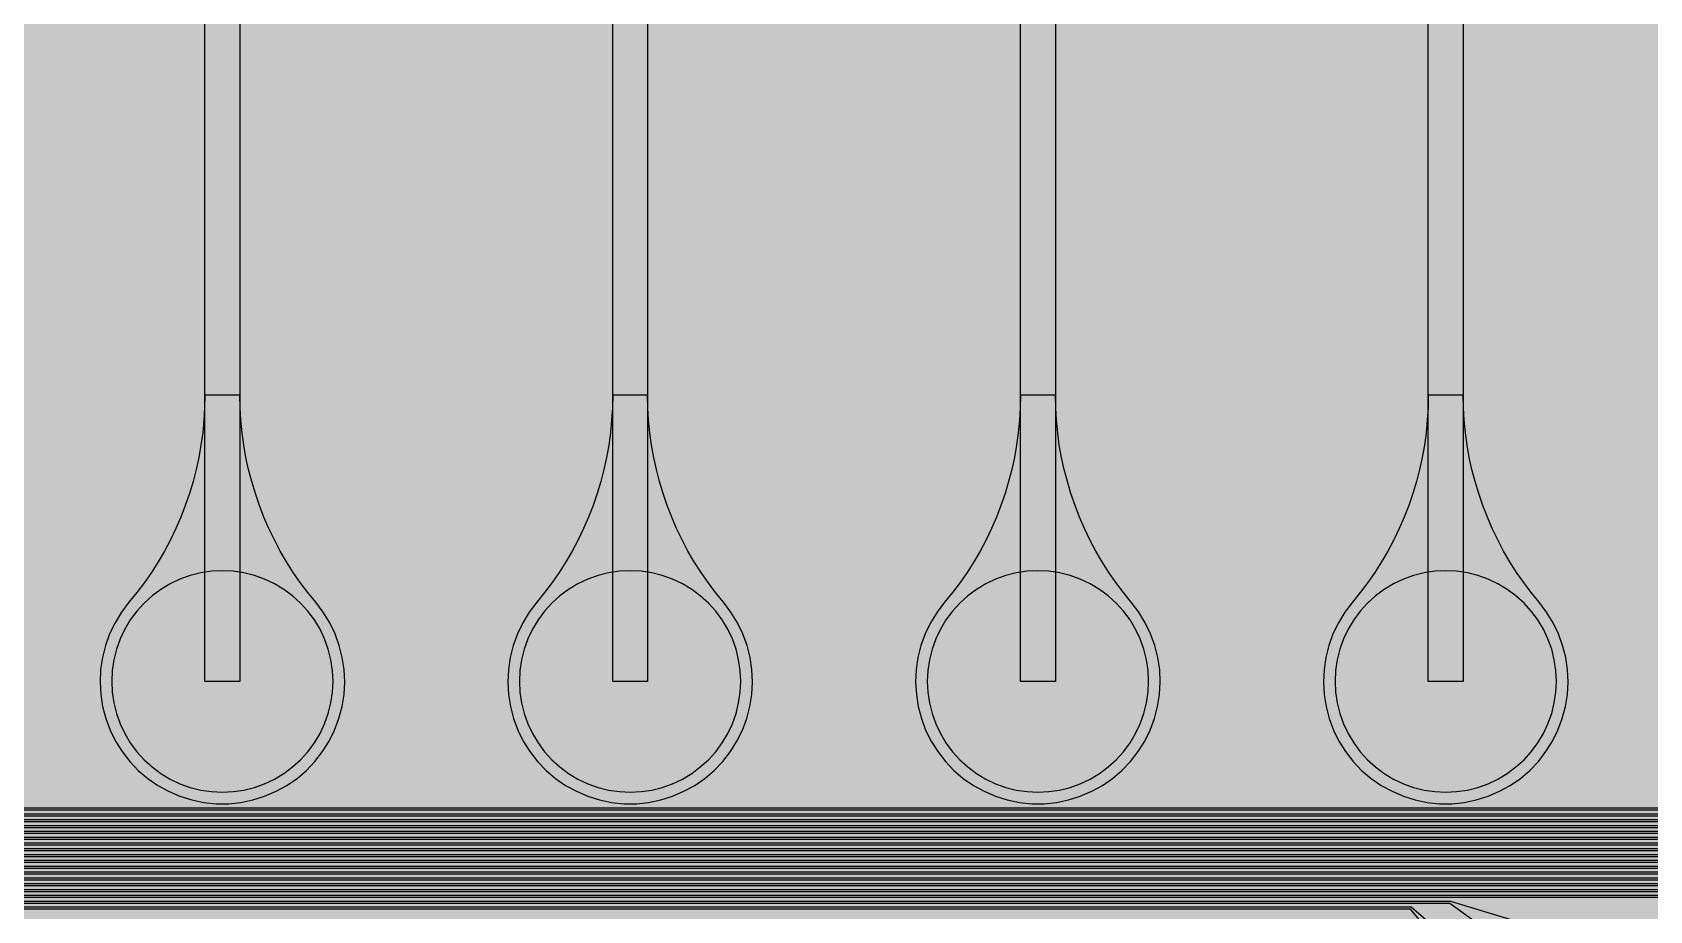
# Model space of a CAD drawing. Header units: metres. Extents: x -7220 to 10980, y -29667 to 1833.
# Drawn here: x -3995 to -2607, y -23979 to -23226 of the extents above; entities that cross this region are included whole.
import ezdxf

# ---------------------------------------------------------------- set-up
doc = ezdxf.new("R2010")
doc.units = ezdxf.units.M
for name, color, linetype in [('Metal1', 4, 'CONTINUOUS'), ('Polyimide', 7, 'CONTINUOUS'), ('Polyimide_Negative', 5, 'CONTINUOUS')]:
    doc.layers.add(name, color=color, linetype=linetype)

msp = doc.modelspace()

# ---------------------------------------------------------------- hatches: boundary and pattern name
at = {"layer": 'Polyimide'}
msp.add_hatch(color=7, dxfattribs=at).paths.add_polyline_path([(4099.4, -13861.6), (4142.6, -14152.8), (4214.2, -14438.4), (4313.4, -14715.5), (4439.2, -14981.7), (4590.6, -15234.2), (4766, -15470.7), (4963.7, -15688.8), (5181.8, -15886.5), (5418.3, -16061.9), (5670.8, -16213.3), (5936.9, -16339.1), (6214.1, -16438.3), (6499.7, -16509.9), (6790.9, -16553.1), (7085, -16567.5), (9980.4, -16567.5), (10058.8, -16571.4), (10136.4, -16582.9), (10212.6, -16601.9), (10286.5, -16628.4), (10357.5, -16662), (10424.8, -16702.3), (10487.9, -16749.1), (10546.1, -16801.8), (10598.8, -16860), (10645.6, -16923), (10685.9, -16990.4), (10719.5, -17061.4), (10745.9, -17135.3), (10765, -17211.4), (10776.5, -17289.1), (10780.4, -17367.5), (10780.4, -21957.3), (10741.6, -22012.9), (10706, -22070.6), (10673.6, -22130.1), (10644.5, -22191.4), (10618.9, -22254.2), (10596.8, -22318.2), (10578.3, -22383.5), (10563.4, -22449.6), (10552.2, -22516.5), (10544.7, -22583.8), (10541, -22651.5), (10541, -22719.3), (10544.7, -22787), (10552.2, -22854.4), (10563.4, -22921.2), (10578.3, -22987.4), (10596.8, -23052.6), (10618.9, -23116.7), (10644.5, -23179.5), (10673.6, -23240.7), (10706, -23300.3), (10741.6, -23357.9), (10780.4, -23413.5), (10780.4, -28667.5), (10776.5, -28745.9), (10765, -28823.6), (10745.9, -28899.7), (10719.5, -28973.6), (10685.9, -29044.6), (10645.6, -29112), (10598.8, -29175), (10546.1, -29233.2), (10487.9, -29285.9), (10424.8, -29332.7), (10357.5, -29373), (10286.5, -29406.6), (10212.6, -29433.1), (10136.4, -29452.1), (10058.8, -29463.6), (9980.4, -29467.5), (-6219.6, -29467.5), (-6298, -29463.6), (-6375.7, -29452.1), (-6451.9, -29433.1), (-6525.8, -29406.6), (-6596.7, -29373), (-6664.1, -29332.7), (-6727.1, -29285.9), (-6785.3, -29233.2), (-6838, -29175), (-6884.8, -29112), (-6925.2, -29044.6), (-6958.7, -28973.6), (-6985.2, -28899.7), (-7004.3, -28823.6), (-7015.8, -28745.9), (-7019.6, -28667.5), (-7019.6, -23426.3), (-6979.4, -23370.1), (-6942.3, -23311.6), (-6908.7, -23251.2), (-6878.5, -23189), (-6851.8, -23125.1), (-6828.8, -23059.9), (-6809.5, -22993.4), (-6794, -22926), (-6782.4, -22857.8), (-6774.6, -22789.1), (-6770.7, -22720), (-6770.7, -22650.8), (-6774.6, -22581.8), (-6782.4, -22513), (-6794, -22444.8), (-6809.5, -22377.4), (-6828.8, -22311), (-6851.8, -22245.7), (-6878.5, -22181.9), (-6908.7, -22119.7), (-6942.3, -22059.2), (-6979.4, -22000.8), (-7019.6, -21944.5), (-7019.6, -17367.5), (-7015.8, -17289.1), (-7004.3, -17211.4), (-6985.2, -17135.3), (-6958.7, -17061.4), (-6925.2, -16990.4), (-6884.8, -16923), (-6838, -16860), (-6785.3, -16801.8), (-6727.1, -16749.1), (-6664.1, -16702.3), (-6596.7, -16662), (-6525.8, -16628.4), (-6451.9, -16601.9), (-6375.7, -16582.9), (-6298, -16571.4), (-6219.6, -16567.5), (-3314, -16567.5), (-3019.9, -16553.1), (-2728.7, -16509.9), (-2443.1, -16438.3), (-2165.9, -16339.1), (-1899.8, -16213.3), (-1647.3, -16061.9), (-1410.8, -15886.5), (-1192.7, -15688.8), (-995, -15470.7), (-819.6, -15234.2), (-668.2, -14981.7), (-542.4, -14715.5), (-443.2, -14438.4), (-371.6, -14152.8), (-328.4, -13861.6), (-314, -13567.5), (-314, -13373.5), (-317.5, -13328.1), (-327.7, -13283.8), (-344.6, -13241.5), (-367.6, -13202.3), (-396.4, -13167), (-430.1, -13136.5), (-468, -13111.4), (-509.3, -13092.3), (-509.3, -13092.3), (-578.2, -13061.3), (-642.2, -13021.2), (-700.3, -12973), (-751.3, -12917.3), (-794.4, -12855.3), (-828.7, -12788.1), (-853.7, -12716.8), (-868.9, -12642.8), (-874, -12567.5), (-868.9, -12492.2), (-853.7, -12418.2), (-828.7, -12346.9), (-794.4, -12279.7), (-751.3, -12217.7), (-700.3, -12162), (-642.2, -12113.8), (-578.2, -12073.7), (-509.3, -12042.7), (-509.3, -12042.7), (-468, -12023.6), (-430.1, -11998.5), (-396.4, -11968), (-367.6, -11932.7), (-344.6, -11893.5), (-327.7, -11851.2), (-317.5, -11806.9), (-314, -11761.5), (-314, -11074.3), (-317.5, -11028.9), (-327.7, -10984.6), (-344.6, -10942.4), (-367.6, -10903.1), (-396.4, -10867.8), (-430.1, -10837.3), (-468, -10812.2), (-509.3, -10793.2), (-509.3, -10793.2), (-578.2, -10762.1), (-642.2, -10722.1), (-700.3, -10673.8), (-751.3, -10618.1), (-794.4, -10556.1), (-828.7, -10488.9), (-853.7, -10417.6), (-868.9, -10343.7), (-874, -10268.3), (-868.9, -10193), (-853.7, -10119), (-828.7, -10047.8), (-794.4, -9980.5), (-751.3, -9918.5), (-700.3, -9862.9), (-642.2, -9814.6), (-578.2, -9774.6), (-509.3, -9743.5), (-509.3, -9743.5), (-468, -9724.5), (-430.1, -9699.4), (-396.4, -9668.8), (-367.6, -9633.5), (-344.6, -9594.3), (-327.7, -9552), (-317.5, -9507.7), (-314, -9462.4), (-314, -8775.1), (-317.5, -8729.8), (-327.7, -8685.5), (-344.6, -8643.2), (-367.6, -8604), (-396.4, -8568.7), (-430.1, -8538.1), (-468, -8513), (-509.3, -8494), (-509.3, -8494), (-578.2, -8462.9), (-642.2, -8422.9), (-700.3, -8374.6), (-751.3, -8319), (-794.4, -8257), (-828.7, -8189.7), (-853.7, -8118.5), (-868.9, -8044.5), (-874, -7969.2), (-868.9, -7893.8), (-853.7, -7819.9), (-828.7, -7748.6), (-794.4, -7681.4), (-751.3, -7619.4), (-700.3, -7563.7), (-642.2, -7515.4), (-578.2, -7475.4), (-509.3, -7444.3), (-509.3, -7444.3), (-468, -7425.3), (-430.1, -7400.2), (-396.4, -7369.7), (-367.6, -7334.4), (-344.6, -7295.1), (-327.7, -7252.9), (-317.5, -7208.6), (-314, -7163.2), (-314, -6476), (-317.5, -6430.6), (-327.7, -6386.3), (-344.6, -6344), (-367.6, -6304.8), (-396.4, -6269.5), (-430.1, -6239), (-468, -6213.9), (-509.3, -6194.8), (-509.3, -6194.8), (-578.2, -6163.8), (-642.2, -6123.7), (-700.3, -6075.5), (-751.3, -6019.8), (-794.4, -5957.8), (-828.7, -5890.6), (-853.7, -5819.3), (-868.9, -5745.3), (-874, -5670), (-868.9, -5594.7), (-853.7, -5520.7), (-828.7, -5449.4), (-794.4, -5382.2), (-751.3, -5320.2), (-700.3, -5264.5), (-642.2, -5216.3), (-578.2, -5176.2), (-509.3, -5145.2), (-509.3, -5145.2), (-468, -5126.1), (-430.1, -5101), (-396.4, -5070.5), (-367.6, -5035.2), (-344.6, -4996), (-327.7, -4953.7), (-317.5, -4909.4), (-314, -4864), (-314, 380), (-314, 1532.5), (-269, 1532.5), (-268.8, 1525.6), (-268.1, 1518.8), (-267, 1512), (-265.4, 1505.3), (-263.4, 1498.7), (-261, 1492.3), (-258.2, 1486.1), (-254.9, 1480), (-251.3, 1474.2), (-247.3, 1468.6), (-242.9, 1463.3), (-238.2, 1458.3), (-233.2, 1453.6), (-227.9, 1449.2), (-222.3, 1445.2), (-216.5, 1441.6), (-210.4, 1438.3), (-204.2, 1435.5), (-197.8, 1433.1), (-191.2, 1431.1), (-184.5, 1429.5), (-177.7, 1428.4), (-170.9, 1427.7), (-164, 1427.5), (-157.1, 1427.7), (-150.3, 1428.4), (-143.5, 1429.5), (-136.8, 1431.1), (-130.2, 1433.1), (-123.8, 1435.5), (-117.6, 1438.3), (-111.5, 1441.6), (-105.7, 1445.2), (-100.1, 1449.2), (-94.8, 1453.6), (-89.8, 1458.3), (-85.1, 1463.3), (-80.7, 1468.6), (-76.7, 1474.2), (-73.1, 1480), (-69.8, 1486.1), (-67, 1492.3), (-64.6, 1498.7), (-62.6, 1505.3), (-61, 1512), (-59.9, 1518.8), (-59.2, 1525.6), (-59, 1532.5), (1786, 1532.5), (3835, 1532.5), (3835.2, 1539), (3835.9, 1545.6), (3836.9, 1552), (3838.4, 1558.4), (3840.3, 1564.6), (3842.6, 1570.8), (3845.3, 1576.7), (3848.4, 1582.5), (3851.9, 1588.1), (3855.7, 1593.4), (3859.8, 1598.4), (3864.3, 1603.2), (3869.1, 1607.7), (3874.1, 1611.8), (3879.4, 1615.6), (3885, 1619.1), (3890.8, 1622.2), (3896.7, 1624.9), (3902.9, 1627.2), (3909.1, 1629.1), (3915.5, 1630.6), (3921.9, 1631.6), (3928.5, 1632.3), (3935, 1632.5), (3941.5, 1632.3), (3948.1, 1631.6), (3954.5, 1630.6), (3960.9, 1629.1), (3967.1, 1627.2), (3973.3, 1624.9), (3979.2, 1622.2), (3985, 1619.1), (3990.6, 1615.6), (3995.9, 1611.8), (4000.9, 1607.7), (4005.7, 1603.2), (4010.2, 1598.4), (4014.3, 1593.4), (4018.1, 1588.1), (4021.6, 1582.5), (4024.7, 1576.7), (4027.4, 1570.8), (4029.7, 1564.6), (4031.6, 1558.4), (4033.1, 1552), (4034.1, 1545.6), (4034.8, 1539), (4035, 1532.5), (4085, 1532.5), (4085, 380), (4085, 330), (4085, -4864), (4088.5, -4909.4), (4098.7, -4953.7), (4115.6, -4996), (4138.6, -5035.2), (4167.4, -5070.5), (4201.1, -5101), (4239, -5126.1), (4280.3, -5145.2), (4280.3, -5145.2), (4349.2, -5176.2), (4413.2, -5216.3), (4471.3, -5264.5), (4522.3, -5320.2), (4565.4, -5382.2), (4599.7, -5449.4), (4624.7, -5520.7), (4639.9, -5594.7), (4645, -5670), (4639.9, -5745.3), (4624.7, -5819.3), (4599.7, -5890.6), (4565.4, -5957.8), (4522.3, -6019.8), (4471.3, -6075.5), (4413.2, -6123.7), (4349.2, -6163.8), (4280.3, -6194.8), (4239, -6213.9), (4201.1, -6239), (4167.4, -6269.5), (4138.6, -6304.8), (4115.6, -6344), (4098.7, -6386.3), (4088.5, -6430.6), (4085, -6476), (4085, -13567.5), (4099.4, -13861.6)])

# ---------------------------------------------------------------- linework, layer by layer
at = {"layer": 'Metal1'}
for points in [[(1473.9, -18191.7), (1473.9, -25292.9), (1443.3, -25323.5), (-5932.5, -25323.5), (-5963.1, -25292.9), (-5963.1, -22881.6), (-5932.5, -22851), (-2811.7, -22851), (-2778, -22880.3), (-2767.1, -23028.2), (-2767.1, -23782.5), (-2797.1, -23782.5), (-2797.1, -23028.2), (-2786.3, -22883.7), (-2812.5, -22853), (-5931.7, -22853), (-5961.1, -22882.4), (-5961.1, -25292.1), (-5931.7, -25321.5), (1442.5, -25321.5), (1471.9, -25292.1), (1471.9, -18191.7)], [(1463.9, -18191.7), (1463.9, -25282.9), (1433.3, -25313.5), (-5922.5, -25313.5), (-5953.1, -25282.9), (-5953.1, -22891.6), (-5922.5, -22861), (-3161.7, -22861), (-3127.9, -22890.3), (-3117.1, -23036.2), (-3117.1, -23782.5), (-3147.1, -23782.5), (-3147.1, -23036.2), (-3136.3, -22893.7), (-3162.5, -22863), (-5921.7, -22863), (-5951.1, -22892.4), (-5951.1, -25282.1), (-5921.7, -25311.5), (1432.5, -25311.5), (1461.9, -25282.1), (1461.9, -18191.7)], [(1453.9, -18191.7), (1453.9, -25272.9), (1423.3, -25303.5), (-5912.5, -25303.5), (-5943.1, -25272.9), (-5943.1, -22901.6), (-5912.5, -22871), (-3511.7, -22871), (-3477.9, -22900.3), (-3467.1, -23044.2), (-3467.1, -23782.5), (-3497.1, -23782.5), (-3497.1, -23044.2), (-3486.3, -22903.7), (-3512.5, -22873), (-5911.7, -22873), (-5941.1, -22902.4), (-5941.1, -25272.1), (-5911.7, -25301.5), (1422.5, -25301.5), (1451.9, -25272.1), (1451.9, -18191.7)], [(1443.9, -18191.7), (1443.9, -25262.9), (1413.3, -25293.5), (-5902.5, -25293.5), (-5933.1, -25262.9), (-5933.1, -22911.6), (-5902.5, -22881), (-3861.7, -22881), (-3827.9, -22910.2), (-3817.1, -23052.2), (-3817.1, -23782.5), (-3847.1, -23782.5), (-3847.1, -23052.2), (-3836.4, -22913.8), (-3862.5, -22883), (-5901.7, -22883), (-5931.1, -22912.4), (-5931.1, -25262.1), (-5901.7, -25291.5), (1412.5, -25291.5), (1441.9, -25262.1), (1441.9, -18191.7)], [(1398.9, -18191.7), (1398.9, -25217.9), (1368.3, -25248.5), (-5857.5, -25248.5), (-5888.1, -25217.9), (-5888.1, -23921.6), (-5857.5, -23891), (163.3, -23891), (199.6, -23919.2), (207.9, -23982.8), (207.9, -24152.5), (177.9, -24152.5), (177.9, -23982.8), (186.1, -23924.8), (162.5, -23893), (-5856.7, -23893), (-5886.1, -23922.4), (-5886.1, -25217.1), (-5856.7, -25246.5), (1367.5, -25246.5), (1396.9, -25217.1), (1396.9, -18191.7)], [(1393.9, -18191.7), (1393.9, -25212.9), (1363.3, -25243.5), (-5852.5, -25243.5), (-5883.1, -25212.9), (-5883.1, -23926.6), (-5852.5, -23896), (-11.7, -23896), (21.8, -23925.4), (32.9, -24086.2), (32.9, -24892.5), (2.9, -24892.5), (2.9, -24086.2), (13.9, -23928.6), (-12.5, -23898), (-5851.7, -23898), (-5881.1, -23927.4), (-5881.1, -25212.1), (-5851.7, -25241.5), (1362.5, -25241.5), (1391.9, -25212.1), (1391.9, -18191.7)], [(1388.9, -18191.7), (1388.9, -25207.9), (1358.3, -25238.5), (-5847.5, -25238.5), (-5878.1, -25207.9), (-5878.1, -23931.6), (-5847.5, -23901), (-328.1, -23901), (-279, -23923.6), (-227.4, -23997.3), (-144.1, -24145.1), (-170.2, -24159.9), (-253.5, -24012), (-288.2, -23932.6), (-328.6, -23903), (-5846.7, -23903), (-5876.1, -23932.4), (-5876.1, -25207.1), (-5846.7, -25236.5), (1357.5, -25236.5), (1386.9, -25207.1), (1386.9, -18191.7)], [(1383.9, -18191.7), (1383.9, -25202.9), (1353.3, -25233.5), (-5842.5, -25233.5), (-5873.1, -25202.9), (-5873.1, -23936.6), (-5842.5, -23906), (-361.7, -23906), (-328.1, -23935.4), (-317.1, -24094.2), (-317.1, -24892.5), (-347.1, -24892.5), (-347.1, -24094.2), (-336.1, -23938.6), (-362.5, -23908), (-5841.7, -23908), (-5871.1, -23937.4), (-5871.1, -25202.1), (-5841.7, -25231.5), (1352.5, -25231.5), (1381.9, -25202.1), (1381.9, -18191.7)], [(1378.9, -18191.7), (1378.9, -25197.9), (1348.3, -25228.5), (-5837.5, -25228.5), (-5868.1, -25197.9), (-5868.1, -23941.6), (-5837.5, -23911), (-678.1, -23911), (-628.4, -23933), (-580.1, -23998.6), (-494.2, -24144.9), (-520.1, -24160.1), (-606, -24013.8), (-637.9, -23942.7), (-678.6, -23913), (-5836.7, -23913), (-5866.1, -23942.4), (-5866.1, -25197.1), (-5836.7, -25226.5), (1347.5, -25226.5), (1376.9, -25197.1), (1376.9, -18191.7)], [(1373.9, -18191.7), (1373.9, -25192.9), (1343.3, -25223.5), (-5832.5, -25223.5), (-5863.1, -25192.9), (-5863.1, -23946.6), (-5832.5, -23916), (-711.7, -23916), (-678.1, -23945.3), (-667.1, -24102.2), (-667.1, -24892.5), (-697.1, -24892.5), (-697.1, -24102.2), (-686.1, -23948.7), (-712.5, -23918), (-5831.7, -23918), (-5861.1, -23947.4), (-5861.1, -25192.1), (-5831.7, -25221.5), (1342.5, -25221.5), (1371.9, -25192.1), (1371.9, -18191.7)], [(1368.9, -18191.7), (1368.9, -25187.9), (1338.3, -25218.5), (-5827.5, -25218.5), (-5858.1, -25187.9), (-5858.1, -23951.6), (-5827.5, -23921), (-1028.1, -23921), (-977.7, -23942.4), (-933, -24000), (-844.3, -24144.7), (-869.9, -24160.3), (-958.6, -24015.6), (-987.7, -23952.8), (-1028.6, -23923), (-5826.7, -23923), (-5856.1, -23952.4), (-5856.1, -25187.1), (-5826.7, -25216.5), (1337.5, -25216.5), (1366.9, -25187.1), (1366.9, -18191.7)], [(1363.9, -18191.7), (1363.9, -25182.9), (1333.3, -25213.5), (-5822.5, -25213.5), (-5853.1, -25182.9), (-5853.1, -23956.6), (-5822.5, -23926), (-1061.7, -23926), (-1028.1, -23955.3), (-1017.1, -24110.2), (-1017.1, -24892.5), (-1047.1, -24892.5), (-1047.1, -24110.2), (-1036.2, -23958.7), (-1062.5, -23928), (-5821.7, -23928), (-5851.1, -23957.4), (-5851.1, -25182.1), (-5821.7, -25211.5), (1332.5, -25211.5), (1361.9, -25182.1), (1361.9, -18191.7)], [(1358.9, -18191.7), (1358.9, -25177.9), (1328.3, -25208.5), (-5817.5, -25208.5), (-5848.1, -25177.9), (-5848.1, -23961.6), (-5817.5, -23931), (-1378.1, -23931), (-1326.9, -23951.7), (-1286, -24001.5), (-1194.5, -24144.4), (-1219.8, -24160.6), (-1311.3, -24017.7), (-1337.4, -23962.9), (-1378.6, -23933), (-5816.7, -23933), (-5846.1, -23962.4), (-5846.1, -25177.1), (-5816.7, -25206.5), (1327.5, -25206.5), (1356.9, -25177.1), (1356.9, -18191.7)], [(1353.9, -18191.7), (1353.9, -25172.9), (1323.3, -25203.5), (-5812.5, -25203.5), (-5843.1, -25172.9), (-5843.1, -23966.6), (-5812.5, -23936), (-1411.7, -23936), (-1378.1, -23965.3), (-1367.1, -24118.2), (-1367.1, -24892.5), (-1397.1, -24892.5), (-1397.1, -24118.2), (-1386.2, -23968.7), (-1412.5, -23938), (-5811.7, -23938), (-5841.1, -23967.4), (-5841.1, -25172.1), (-5811.7, -25201.5), (1322.5, -25201.5), (1351.9, -25172.1), (1351.9, -18191.7)], [(1348.9, -18191.7), (1348.9, -25167.9), (1318.3, -25198.5), (-5807.5, -25198.5), (-5838.1, -25167.9), (-5838.1, -23971.6), (-5807.5, -23941), (-1728.1, -23941), (-1676.1, -23960.8), (-1639.2, -24003.2), (-1544.7, -24144.1), (-1569.6, -24160.9), (-1664.1, -24019.9), (-1687.1, -23973), (-1728.6, -23943), (-5806.7, -23943), (-5836.1, -23972.4), (-5836.1, -25167.1), (-5806.7, -25196.5), (1317.5, -25196.5), (1346.9, -25167.1), (1346.9, -18191.7)], [(1343.9, -18191.7), (1343.9, -25162.9), (1313.3, -25193.5), (-5802.5, -25193.5), (-5833.1, -25162.9), (-5833.1, -23976.6), (-5802.5, -23946), (-1761.7, -23946), (-1728, -23975.3), (-1717.1, -24126.2), (-1717.1, -24892.5), (-1747.1, -24892.5), (-1747.1, -24126.2), (-1736.2, -23978.7), (-1762.5, -23948), (-5801.7, -23948), (-5831.1, -23977.4), (-5831.1, -25162.1), (-5801.7, -25191.5), (1312.5, -25191.5), (1341.9, -25162.1), (1341.9, -18191.7)], [(1338.9, -18191.7), (1338.9, -25157.9), (1308.3, -25188.5), (-5797.5, -25188.5), (-5828.1, -25157.9), (-5828.1, -23981.6), (-5797.5, -23951), (-2078.1, -23951), (-2025.3, -23969.9), (-1992.6, -24005.1), (-1894.9, -24143.9), (-1919.4, -24161.1), (-2017.1, -24022.4), (-2036.9, -23983.2), (-2078.6, -23953), (-5796.7, -23953), (-5826.1, -23982.4), (-5826.1, -25157.1), (-5796.7, -25186.5), (1307.5, -25186.5), (1336.9, -25157.1), (1336.9, -18191.7)], [(1333.9, -18191.7), (1333.9, -25152.9), (1303.3, -25183.5), (-5792.5, -25183.5), (-5823.1, -25152.9), (-5823.1, -23986.6), (-5792.5, -23956), (-2111.7, -23956), (-2078, -23985.3), (-2067.1, -24134.2), (-2067.1, -24892.5), (-2097.1, -24892.5), (-2097.1, -24134.2), (-2086.3, -23988.7), (-2112.5, -23958), (-5791.7, -23958), (-5821.1, -23987.4), (-5821.1, -25152.1), (-5791.7, -25181.5), (1302.5, -25181.5), (1331.9, -25152.1), (1331.9, -18191.7)], [(1328.9, -18191.7), (1328.9, -25147.9), (1298.3, -25178.5), (-5787.5, -25178.5), (-5818.1, -25147.9), (-5818.1, -23991.6), (-5787.5, -23961), (-2428.1, -23961), (-2374.4, -23978.8), (-2346.1, -24007.2), (-2245.1, -24143.6), (-2269.2, -24161.4), (-2370.2, -24025.1), (-2386.6, -23993.4), (-2428.6, -23963), (-5786.7, -23963), (-5816.1, -23992.4), (-5816.1, -25147.1), (-5786.7, -25176.5), (1297.5, -25176.5), (1326.9, -25147.1), (1326.9, -18191.7)], [(1323.9, -18191.7), (1323.9, -25142.9), (1293.3, -25173.5), (-5782.5, -25173.5), (-5813.1, -25142.9), (-5813.1, -23996.6), (-5782.5, -23966), (-2461.7, -23966), (-2428, -23995.3), (-2417.1, -24142.2), (-2417.1, -24892.5), (-2447.1, -24892.5), (-2447.1, -24142.2), (-2436.3, -23998.7), (-2462.5, -23968), (-5781.7, -23968), (-5811.1, -23997.4), (-5811.1, -25142.1), (-5781.7, -25171.5), (1292.5, -25171.5), (1321.9, -25142.1), (1321.9, -18191.7)], [(1318.9, -18191.7), (1318.9, -25137.9), (1288.3, -25168.5), (-5777.5, -25168.5), (-5808.1, -25137.9), (-5808.1, -24001.6), (-5777.5, -23971), (-2778.1, -23971), (-2723.4, -23987.6), (-2699.9, -24009.6), (-2595.3, -24143.3), (-2618.9, -24161.7), (-2723.5, -24028.1), (-2736.3, -24003.6), (-2778.6, -23973), (-5776.7, -23973), (-5806.1, -24002.4), (-5806.1, -25137.1), (-5776.7, -25166.5), (1287.5, -25166.5), (1316.9, -25137.1), (1316.9, -18191.7)], [(1313.9, -18191.7), (1313.9, -25132.9), (1283.3, -25163.5), (-5772.5, -25163.5), (-5803.1, -25132.9), (-5803.1, -24006.6), (-5772.5, -23976), (-2811.7, -23976), (-2777.9, -24005.3), (-2767.1, -24150.2), (-2767.1, -24892.5), (-2797.1, -24892.5), (-2797.1, -24150.2), (-2786.3, -24008.7), (-2812.5, -23978), (-5771.7, -23978), (-5801.1, -24007.4), (-5801.1, -25132.1), (-5771.7, -25161.5), (1282.5, -25161.5), (1311.9, -25132.1), (1311.9, -18191.7)]]:
    msp.add_lwpolyline(points, dxfattribs=at)
for points in [[(-3847.1, -23536.9), (-3847.3, -23547.7), (-3848, -23558.4), (-3849, -23569.1), (-3850.5, -23579.7), (-3852.3, -23590.3), (-3854.6, -23600.8), (-3857.3, -23611.1), (-3860.4, -23621.4), (-3863.9, -23631.6), (-3867.8, -23641.6), (-3872.1, -23651.4), (-3876.7, -23661.1), (-3881.8, -23670.6), (-3887.2, -23679.9), (-3892.9, -23688.9), (-3899, -23697.7), (-3905.5, -23706.3), (-3912.3, -23714.6), (-3918.7, -23723.1), (-3924.2, -23732.1), (-3928.9, -23741.7), (-3932.5, -23751.6), (-3935.1, -23761.9), (-3936.6, -23772.4), (-3937.1, -23783), (-3936.5, -23793.6), (-3934.9, -23804.1), (-3932.2, -23814.3), (-3928.5, -23824.2), (-3923.8, -23833.7), (-3918.1, -23842.7), (-3911.6, -23851.1), (-3904.3, -23858.8), (-3896.2, -23865.7), (-3887.5, -23871.7), (-3878.2, -23876.8), (-3868.5, -23881), (-3858.4, -23884.2), (-3848, -23886.3), (-3837.4, -23887.4), (-3826.8, -23887.4), (-3816.3, -23886.3), (-3805.9, -23884.2), (-3795.8, -23881), (-3786, -23876.8), (-3776.7, -23871.7), (-3768, -23865.7), (-3760, -23858.8), (-3752.6, -23851.1), (-3746.1, -23842.7), (-3740.5, -23833.7), (-3735.8, -23824.2), (-3732.1, -23814.3), (-3729.4, -23804.1), (-3727.7, -23793.6), (-3727.1, -23783), (-3727.6, -23772.4), (-3729.2, -23761.9), (-3731.8, -23751.6), (-3735.4, -23741.7), (-3740, -23732.1), (-3745.6, -23723.1), (-3752, -23714.6), (-3758.8, -23706.3), (-3765.2, -23697.7), (-3771.3, -23688.9), (-3777.1, -23679.9), (-3782.5, -23670.6), (-3787.5, -23661.1), (-3792.2, -23651.4), (-3796.4, -23641.6), (-3800.3, -23631.6), (-3803.8, -23621.4), (-3806.9, -23611.1), (-3809.6, -23600.8), (-3811.9, -23590.3), (-3813.8, -23579.7), (-3815.2, -23569.1), (-3816.3, -23558.4), (-3816.9, -23547.7), (-3817.1, -23536.9), (-3847.1, -23536.9)], [(-3497.1, -23536.9), (-3497.3, -23547.7), (-3498, -23558.4), (-3499, -23569.1), (-3500.5, -23579.7), (-3502.3, -23590.3), (-3504.6, -23600.8), (-3507.3, -23611.1), (-3510.4, -23621.4), (-3513.9, -23631.6), (-3517.8, -23641.6), (-3522.1, -23651.4), (-3526.7, -23661.1), (-3531.8, -23670.6), (-3537.2, -23679.9), (-3542.9, -23688.9), (-3549, -23697.7), (-3555.5, -23706.3), (-3562.3, -23714.6), (-3568.7, -23723.1), (-3574.2, -23732.1), (-3578.9, -23741.7), (-3582.5, -23751.6), (-3585.1, -23761.9), (-3586.6, -23772.4), (-3587.1, -23783), (-3586.5, -23793.6), (-3584.9, -23804.1), (-3582.2, -23814.3), (-3578.5, -23824.2), (-3573.8, -23833.7), (-3568.1, -23842.7), (-3561.6, -23851.1), (-3554.3, -23858.8), (-3546.2, -23865.7), (-3537.5, -23871.7), (-3528.2, -23876.8), (-3518.5, -23881), (-3508.4, -23884.2), (-3498, -23886.3), (-3487.4, -23887.4), (-3476.8, -23887.4), (-3466.3, -23886.3), (-3455.9, -23884.2), (-3445.8, -23881), (-3436, -23876.8), (-3426.7, -23871.7), (-3418, -23865.7), (-3410, -23858.8), (-3402.6, -23851.1), (-3396.1, -23842.7), (-3390.5, -23833.7), (-3385.8, -23824.2), (-3382.1, -23814.3), (-3379.4, -23804.1), (-3377.7, -23793.6), (-3377.1, -23783), (-3377.6, -23772.4), (-3379.2, -23761.9), (-3381.8, -23751.6), (-3385.4, -23741.7), (-3390, -23732.1), (-3395.6, -23723.1), (-3402, -23714.6), (-3408.8, -23706.3), (-3415.2, -23697.7), (-3421.3, -23688.9), (-3427.1, -23679.9), (-3432.5, -23670.6), (-3437.5, -23661.1), (-3442.2, -23651.4), (-3446.4, -23641.6), (-3450.3, -23631.6), (-3453.8, -23621.4), (-3456.9, -23611.1), (-3459.6, -23600.8), (-3461.9, -23590.3), (-3463.8, -23579.7), (-3465.2, -23569.1), (-3466.3, -23558.4), (-3466.9, -23547.7), (-3467.1, -23536.9), (-3497.1, -23536.9)], [(-3147.1, -23536.9), (-3147.3, -23547.7), (-3148, -23558.4), (-3149, -23569.1), (-3150.5, -23579.7), (-3152.3, -23590.3), (-3154.6, -23600.8), (-3157.3, -23611.1), (-3160.4, -23621.4), (-3163.9, -23631.6), (-3167.8, -23641.6), (-3172.1, -23651.4), (-3176.7, -23661.1), (-3181.8, -23670.6), (-3187.2, -23679.9), (-3192.9, -23688.9), (-3199, -23697.7), (-3205.5, -23706.3), (-3212.3, -23714.6), (-3218.7, -23723.1), (-3224.2, -23732.1), (-3228.9, -23741.7), (-3232.5, -23751.6), (-3235.1, -23761.9), (-3236.6, -23772.4), (-3237.1, -23783), (-3236.5, -23793.6), (-3234.9, -23804.1), (-3232.2, -23814.3), (-3228.5, -23824.2), (-3223.8, -23833.7), (-3218.1, -23842.7), (-3211.6, -23851.1), (-3204.3, -23858.8), (-3196.2, -23865.7), (-3187.5, -23871.7), (-3178.2, -23876.8), (-3168.5, -23881), (-3158.4, -23884.2), (-3148, -23886.3), (-3137.4, -23887.4), (-3126.8, -23887.4), (-3116.3, -23886.3), (-3105.9, -23884.2), (-3095.8, -23881), (-3086, -23876.8), (-3076.7, -23871.7), (-3068, -23865.7), (-3060, -23858.8), (-3052.6, -23851.1), (-3046.1, -23842.7), (-3040.5, -23833.7), (-3035.8, -23824.2), (-3032.1, -23814.3), (-3029.4, -23804.1), (-3027.7, -23793.6), (-3027.1, -23783), (-3027.6, -23772.4), (-3029.2, -23761.9), (-3031.8, -23751.6), (-3035.4, -23741.7), (-3040, -23732.1), (-3045.6, -23723.1), (-3052, -23714.6), (-3058.8, -23706.3), (-3065.2, -23697.7), (-3071.3, -23688.9), (-3077.1, -23679.9), (-3082.5, -23670.6), (-3087.5, -23661.1), (-3092.2, -23651.4), (-3096.4, -23641.6), (-3100.3, -23631.6), (-3103.8, -23621.4), (-3106.9, -23611.1), (-3109.6, -23600.8), (-3111.9, -23590.3), (-3113.8, -23579.7), (-3115.2, -23569.1), (-3116.3, -23558.4), (-3116.9, -23547.7), (-3117.1, -23536.9), (-3147.1, -23536.9)], [(-2797.1, -23536.9), (-2797.3, -23547.7), (-2798, -23558.4), (-2799, -23569.1), (-2800.5, -23579.7), (-2802.3, -23590.3), (-2804.6, -23600.8), (-2807.3, -23611.1), (-2810.4, -23621.4), (-2813.9, -23631.6), (-2817.8, -23641.6), (-2822.1, -23651.4), (-2826.7, -23661.1), (-2831.8, -23670.6), (-2837.2, -23679.9), (-2842.9, -23688.9), (-2849, -23697.7), (-2855.5, -23706.3), (-2862.3, -23714.6), (-2868.7, -23723.1), (-2874.2, -23732.1), (-2878.9, -23741.7), (-2882.5, -23751.6), (-2885.1, -23761.9), (-2886.6, -23772.4), (-2887.1, -23783), (-2886.5, -23793.6), (-2884.9, -23804.1), (-2882.2, -23814.3), (-2878.5, -23824.2), (-2873.8, -23833.7), (-2868.1, -23842.7), (-2861.6, -23851.1), (-2854.3, -23858.8), (-2846.2, -23865.7), (-2837.5, -23871.7), (-2828.2, -23876.8), (-2818.5, -23881), (-2808.4, -23884.2), (-2798, -23886.3), (-2787.4, -23887.4), (-2776.8, -23887.4), (-2766.3, -23886.3), (-2755.9, -23884.2), (-2745.8, -23881), (-2736, -23876.8), (-2726.7, -23871.7), (-2718, -23865.7), (-2710, -23858.8), (-2702.6, -23851.1), (-2696.1, -23842.7), (-2690.5, -23833.7), (-2685.8, -23824.2), (-2682.1, -23814.3), (-2679.4, -23804.1), (-2677.7, -23793.6), (-2677.1, -23783), (-2677.6, -23772.4), (-2679.2, -23761.9), (-2681.8, -23751.6), (-2685.4, -23741.7), (-2690, -23732.1), (-2695.6, -23723.1), (-2702, -23714.6), (-2708.8, -23706.3), (-2715.2, -23697.7), (-2721.3, -23688.9), (-2727.1, -23679.9), (-2732.5, -23670.6), (-2737.5, -23661.1), (-2742.2, -23651.4), (-2746.4, -23641.6), (-2750.3, -23631.6), (-2753.8, -23621.4), (-2756.9, -23611.1), (-2759.6, -23600.8), (-2761.9, -23590.3), (-2763.8, -23579.7), (-2765.2, -23569.1), (-2766.3, -23558.4), (-2766.9, -23547.7), (-2767.1, -23536.9), (-2797.1, -23536.9)]]:
    msp.add_lwpolyline(points, close=True, dxfattribs=at)
at = {"layer": 'Polyimide_Negative'}
for points in [[(-3737.1, -23782.5), (-3737.6, -23773.2), (-3739, -23764), (-3741.2, -23754.9), (-3744.4, -23746.1), (-3748.3, -23737.7), (-3753.1, -23729.7), (-3758.7, -23722.2), (-3764.9, -23715.3), (-3771.9, -23709.1), (-3779.3, -23703.5), (-3787.3, -23698.7), (-3795.8, -23694.7), (-3804.5, -23691.6), (-3813.6, -23689.3), (-3822.8, -23688), (-3832.1, -23687.5), (-3841.4, -23688), (-3850.7, -23689.3), (-3859.7, -23691.6), (-3868.5, -23694.7), (-3876.9, -23698.7), (-3884.9, -23703.5), (-3892.4, -23709.1), (-3899.3, -23715.3), (-3905.6, -23722.2), (-3911.1, -23729.7), (-3915.9, -23737.7), (-3919.9, -23746.1), (-3923, -23754.9), (-3925.3, -23764), (-3926.7, -23773.2), (-3927.1, -23782.5), (-3926.7, -23791.8), (-3925.3, -23801), (-3923, -23810.1), (-3919.9, -23818.9), (-3915.9, -23827.3), (-3911.1, -23835.3), (-3905.6, -23842.8), (-3899.3, -23849.7), (-3892.4, -23855.9), (-3884.9, -23861.5), (-3876.9, -23866.3), (-3868.5, -23870.3), (-3859.7, -23873.4), (-3850.7, -23875.7), (-3841.4, -23877), (-3832.1, -23877.5), (-3822.8, -23877), (-3813.6, -23875.7), (-3804.5, -23873.4), (-3795.8, -23870.3), (-3787.3, -23866.3), (-3779.3, -23861.5), (-3771.9, -23855.9), (-3764.9, -23849.7), (-3758.7, -23842.8), (-3753.1, -23835.3), (-3748.3, -23827.3), (-3744.4, -23818.9), (-3741.2, -23810.1), (-3739, -23801), (-3737.6, -23791.8), (-3737.1, -23782.5)], [(-3387.1, -23782.5), (-3387.6, -23773.2), (-3389, -23764), (-3391.2, -23754.9), (-3394.4, -23746.1), (-3398.3, -23737.7), (-3403.1, -23729.7), (-3408.7, -23722.2), (-3414.9, -23715.3), (-3421.9, -23709.1), (-3429.3, -23703.5), (-3437.3, -23698.7), (-3445.8, -23694.7), (-3454.5, -23691.6), (-3463.6, -23689.3), (-3472.8, -23688), (-3482.1, -23687.5), (-3491.4, -23688), (-3500.7, -23689.3), (-3509.7, -23691.6), (-3518.5, -23694.7), (-3526.9, -23698.7), (-3534.9, -23703.5), (-3542.4, -23709.1), (-3549.3, -23715.3), (-3555.6, -23722.2), (-3561.1, -23729.7), (-3565.9, -23737.7), (-3569.9, -23746.1), (-3573, -23754.9), (-3575.3, -23764), (-3576.7, -23773.2), (-3577.1, -23782.5), (-3576.7, -23791.8), (-3575.3, -23801), (-3573, -23810.1), (-3569.9, -23818.9), (-3565.9, -23827.3), (-3561.1, -23835.3), (-3555.6, -23842.8), (-3549.3, -23849.7), (-3542.4, -23855.9), (-3534.9, -23861.5), (-3526.9, -23866.3), (-3518.5, -23870.3), (-3509.7, -23873.4), (-3500.7, -23875.7), (-3491.4, -23877), (-3482.1, -23877.5), (-3472.8, -23877), (-3463.6, -23875.7), (-3454.5, -23873.4), (-3445.8, -23870.3), (-3437.3, -23866.3), (-3429.3, -23861.5), (-3421.9, -23855.9), (-3414.9, -23849.7), (-3408.7, -23842.8), (-3403.1, -23835.3), (-3398.3, -23827.3), (-3394.4, -23818.9), (-3391.2, -23810.1), (-3389, -23801), (-3387.6, -23791.8), (-3387.1, -23782.5)], [(-3037.1, -23782.5), (-3037.6, -23773.2), (-3039, -23764), (-3041.2, -23754.9), (-3044.4, -23746.1), (-3048.3, -23737.7), (-3053.1, -23729.7), (-3058.7, -23722.2), (-3064.9, -23715.3), (-3071.9, -23709.1), (-3079.3, -23703.5), (-3087.3, -23698.7), (-3095.8, -23694.7), (-3104.5, -23691.6), (-3113.6, -23689.3), (-3122.8, -23688), (-3132.1, -23687.5), (-3141.4, -23688), (-3150.7, -23689.3), (-3159.7, -23691.6), (-3168.5, -23694.7), (-3176.9, -23698.7), (-3184.9, -23703.5), (-3192.4, -23709.1), (-3199.3, -23715.3), (-3205.6, -23722.2), (-3211.1, -23729.7), (-3215.9, -23737.7), (-3219.9, -23746.1), (-3223, -23754.9), (-3225.3, -23764), (-3226.7, -23773.2), (-3227.1, -23782.5), (-3226.7, -23791.8), (-3225.3, -23801), (-3223, -23810.1), (-3219.9, -23818.9), (-3215.9, -23827.3), (-3211.1, -23835.3), (-3205.6, -23842.8), (-3199.3, -23849.7), (-3192.4, -23855.9), (-3184.9, -23861.5), (-3176.9, -23866.3), (-3168.5, -23870.3), (-3159.7, -23873.4), (-3150.7, -23875.7), (-3141.4, -23877), (-3132.1, -23877.5), (-3122.8, -23877), (-3113.6, -23875.7), (-3104.5, -23873.4), (-3095.8, -23870.3), (-3087.3, -23866.3), (-3079.3, -23861.5), (-3071.9, -23855.9), (-3064.9, -23849.7), (-3058.7, -23842.8), (-3053.1, -23835.3), (-3048.3, -23827.3), (-3044.4, -23818.9), (-3041.2, -23810.1), (-3039, -23801), (-3037.6, -23791.8), (-3037.1, -23782.5)], [(-2687.1, -23782.5), (-2687.6, -23773.2), (-2689, -23764), (-2691.2, -23754.9), (-2694.4, -23746.1), (-2698.3, -23737.7), (-2703.1, -23729.7), (-2708.7, -23722.2), (-2714.9, -23715.3), (-2721.9, -23709.1), (-2729.3, -23703.5), (-2737.3, -23698.7), (-2745.8, -23694.7), (-2754.5, -23691.6), (-2763.6, -23689.3), (-2772.8, -23688), (-2782.1, -23687.5), (-2791.4, -23688), (-2800.7, -23689.3), (-2809.7, -23691.6), (-2818.5, -23694.7), (-2826.9, -23698.7), (-2834.9, -23703.5), (-2842.4, -23709.1), (-2849.3, -23715.3), (-2855.6, -23722.2), (-2861.1, -23729.7), (-2865.9, -23737.7), (-2869.9, -23746.1), (-2873, -23754.9), (-2875.3, -23764), (-2876.7, -23773.2), (-2877.1, -23782.5), (-2876.7, -23791.8), (-2875.3, -23801), (-2873, -23810.1), (-2869.9, -23818.9), (-2865.9, -23827.3), (-2861.1, -23835.3), (-2855.6, -23842.8), (-2849.3, -23849.7), (-2842.4, -23855.9), (-2834.9, -23861.5), (-2826.9, -23866.3), (-2818.5, -23870.3), (-2809.7, -23873.4), (-2800.7, -23875.7), (-2791.4, -23877), (-2782.1, -23877.5), (-2772.8, -23877), (-2763.6, -23875.7), (-2754.5, -23873.4), (-2745.8, -23870.3), (-2737.3, -23866.3), (-2729.3, -23861.5), (-2721.9, -23855.9), (-2714.9, -23849.7), (-2708.7, -23842.8), (-2703.1, -23835.3), (-2698.3, -23827.3), (-2694.4, -23818.9), (-2691.2, -23810.1), (-2689, -23801), (-2687.6, -23791.8), (-2687.1, -23782.5)]]:
    msp.add_lwpolyline(points, close=True, dxfattribs=at)

doc.saveas('drawing.dxf')
